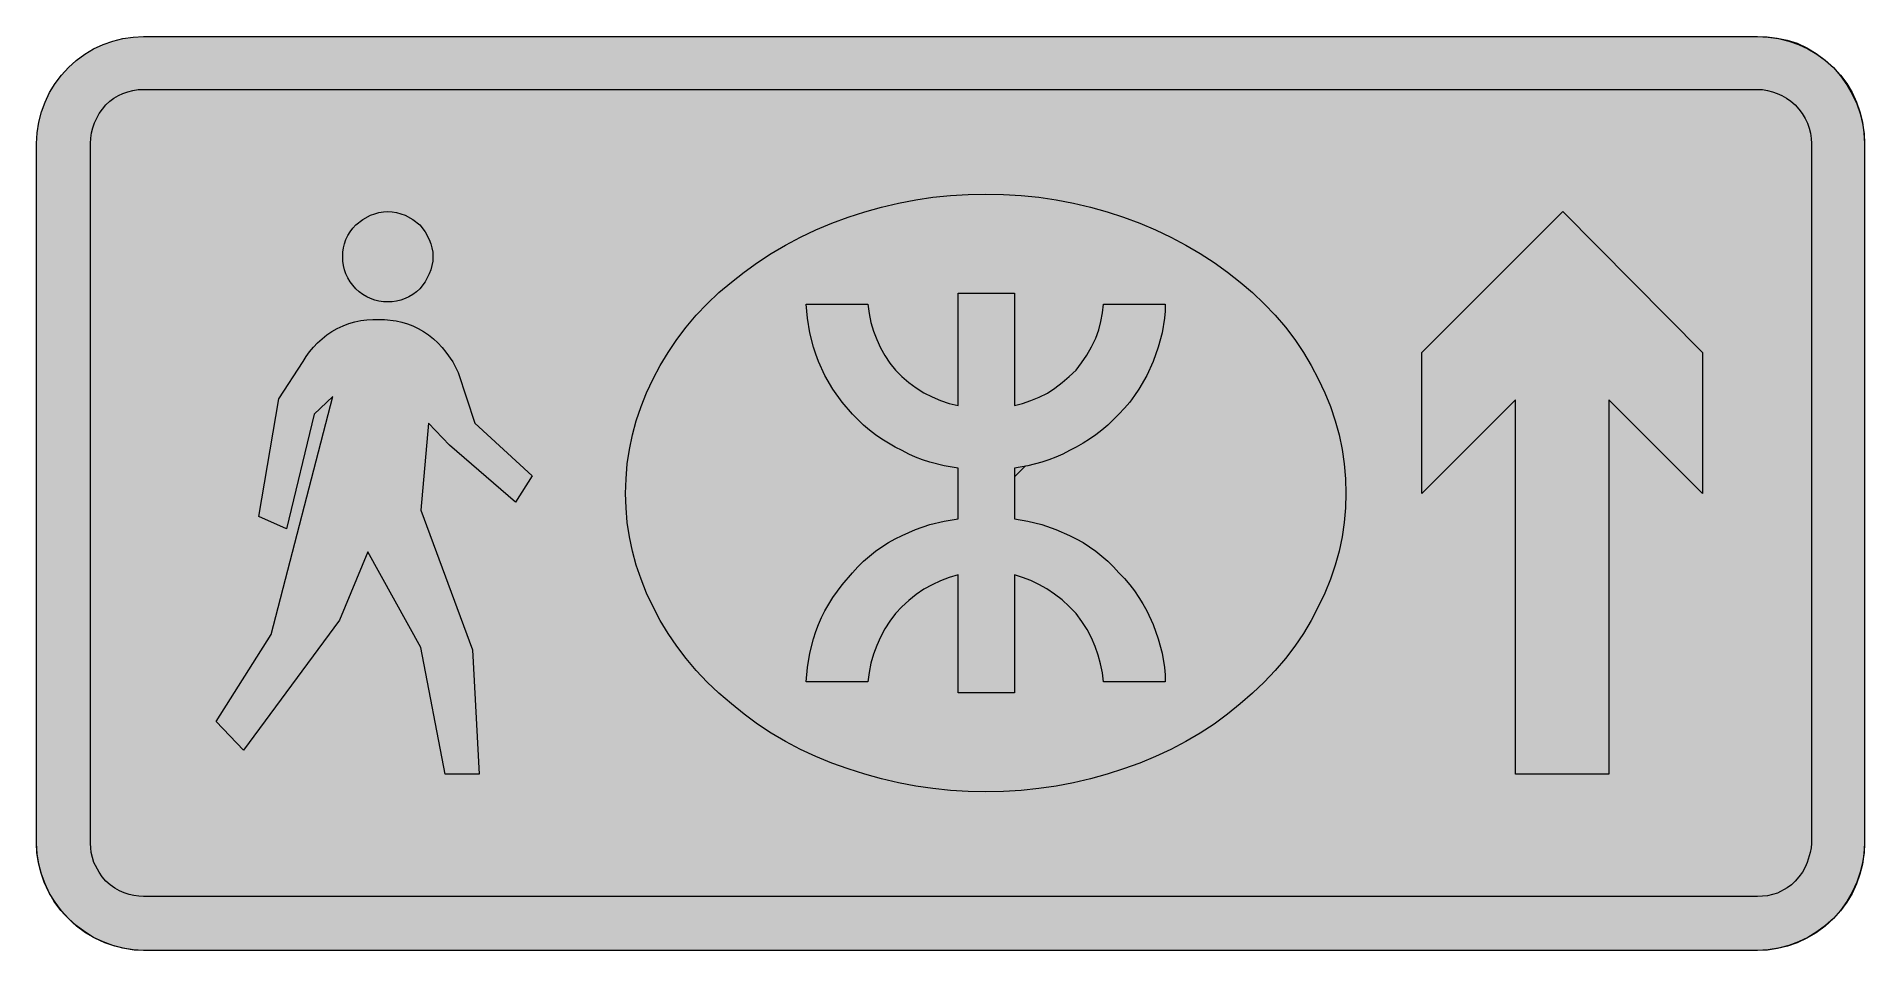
# Model space of a CAD drawing. Header units: metres. Extents: x 35 to 533, y 13 to 262.
import ezdxf

# ---------------------------------------------------------------- set-up
doc = ezdxf.new("R2010")
doc.units = ezdxf.units.M
for name, color, linetype, true_color in [('FILL_BLUE_0000FF', 7, 'Continuous', 0x0000ff), ('FILL_RED_FF0000', 7, 'Continuous', 0xff0000), ('FILL_WHITE_FFFFFF', 7, 'Continuous', 0xffffff), ('STROKE_BLUE_0000FF', 7, 'Continuous', 0x0000ff), ('STROKE_PINK_E1E1E1', 7, 'Continuous', 0xe1e1e1)]:
    doc.layers.add(name, color=color, linetype=linetype, true_color=true_color)

msp = doc.modelspace()

# ---------------------------------------------------------------- hatches: boundary and pattern name
at = {"layer": 'FILL_BLUE_0000FF', "true_color": 0x0000ff}
h = msp.add_hatch(color=7, dxfattribs=at)
h.dxf.hatch_style = 1
h.paths.add_polyline_path([(504.15, 247.26), (505.5, 247.19), (506.84, 246.98), (508.17, 246.64), (509.48, 246.17), (510.75, 245.58), (512, 244.86), (513.2, 244.02), (514.35, 243.06), (515.4, 241.9), (516.32, 240.66), (517.09, 239.37), (517.73, 238.03), (518.22, 236.67), (518.57, 235.3), (518.78, 233.92), (518.85, 232.56), (518.85, 41.76), (518.75, 40.58), (518.47, 39.32), (517.65, 36.66), (517.09, 35.31), (516.34, 34), (515.41, 32.74), (514.35, 31.56), (513.35, 30.54), (512.17, 29.69), (509.55, 28.26), (508.2, 27.87), (506.85, 27.58), (505.5, 27.42), (504.15, 27.36), (64.35, 27.36), (63.09, 27.42), (61.79, 27.59), (60.46, 27.9), (59.14, 28.33), (57.83, 28.91), (56.55, 29.64), (55.31, 30.52), (54.15, 31.56), (53.13, 32.74), (52.27, 34), (50.85, 36.66), (50.46, 38.01), (50.17, 39.32), (50.01, 40.58), (49.95, 41.76), (49.95, 232.56), (50.02, 234.01), (50.23, 235.42), (50.57, 236.81), (51.04, 238.15), (51.63, 239.45), (52.35, 240.7), (53.19, 241.91), (54.15, 243.06), (55.2, 244.02), (56.33, 244.86), (57.54, 245.58), (58.8, 246.17), (60.12, 246.64), (61.49, 246.98), (62.9, 247.19), (64.35, 247.26), (504.15, 247.26)])
at = {"layer": 'FILL_RED_FF0000', "true_color": 0xff0000}
h = msp.add_hatch(color=7, dxfattribs=at)
h.dxf.hatch_style = 1
h.paths.add_polyline_path([(289.03, 55.96), (284.24, 56.25), (279.48, 56.75), (274.76, 57.43), (270.09, 58.32), (265.46, 59.4), (260.88, 60.68), (256.35, 62.16), (251.91, 63.72), (247.58, 65.47), (243.39, 67.42), (239.33, 69.55), (235.4, 71.86), (231.63, 74.35), (228.01, 77.02), (224.55, 79.86), (221.16, 82.74), (217.97, 85.76), (214.99, 88.9), (212.21, 92.16), (209.65, 95.53), (207.3, 99.01), (205.16, 102.59), (203.25, 106.26), (201.46, 110), (199.93, 113.79), (198.64, 117.62), (197.59, 121.48), (196.78, 125.38), (196.2, 129.29), (195.86, 133.22), (195.75, 137.16), (195.86, 141.2), (196.2, 145.2), (196.78, 149.17), (197.59, 153.1), (198.64, 156.99), (199.93, 160.83), (201.46, 164.62), (203.25, 168.36), (205.16, 172.03), (207.3, 175.61), (209.65, 179.09), (212.21, 182.46), (214.99, 185.72), (217.97, 188.86), (221.16, 191.88), (224.55, 194.76), (228.01, 197.5), (231.63, 200.1), (235.4, 202.55), (239.33, 204.85), (243.39, 206.99), (247.58, 208.98), (251.91, 210.8), (256.35, 212.46), (260.88, 213.94), (265.46, 215.22), (270.09, 216.3), (274.76, 217.19), (279.48, 217.87), (284.24, 218.37), (289.03, 218.66), (293.85, 218.76), (298.69, 218.66), (303.51, 218.37), (308.3, 217.87), (313.05, 217.19), (317.74, 216.3), (322.37, 215.22), (326.91, 213.94), (331.35, 212.46), (335.79, 210.8), (340.12, 208.98), (344.31, 206.99), (348.38, 204.85), (352.3, 202.55), (356.07, 200.1), (359.69, 197.5), (363.15, 194.76), (366.54, 191.88), (369.73, 188.86), (372.71, 185.72), (375.49, 182.46), (378.05, 179.09), (380.4, 175.61), (382.54, 172.03), (384.45, 168.36), (386.24, 164.62), (387.77, 160.83), (389.06, 156.99), (390.11, 153.1), (390.92, 149.17), (391.5, 145.2), (391.84, 141.2), (391.95, 137.16), (391.84, 133.22), (391.5, 129.29), (390.92, 125.38), (390.11, 121.48), (389.06, 117.62), (387.77, 113.79), (386.24, 110), (384.45, 106.26), (382.54, 102.59), (380.4, 99.01), (378.05, 95.53), (375.49, 92.16), (372.71, 88.9), (369.73, 85.76), (366.54, 82.74), (363.15, 79.86), (359.69, 77.02), (356.07, 74.35), (352.3, 71.86), (348.38, 69.55), (344.31, 67.42), (340.12, 65.47), (335.79, 63.72), (331.35, 62.16), (326.91, 60.68), (322.37, 59.4), (317.74, 58.32), (313.05, 57.43), (308.3, 56.75), (303.51, 56.25), (298.69, 55.96), (293.85, 55.86), (289.03, 55.96)])
at = {"layer": 'FILL_WHITE_FFFFFF', "true_color": 0xffffff}
h = msp.add_hatch(color=7, dxfattribs=at)
h.dxf.hatch_style = 1
h.paths.add_polyline_path([(504.15, 261.66), (506.72, 261.55), (509.44, 261.21), (512.21, 260.65), (514.95, 259.86), (517.59, 258.58), (520.13, 257.01), (522.54, 255.22), (524.85, 253.26), (526.76, 250.95), (528.45, 248.53), (529.91, 246), (531.15, 243.36), (532.11, 240.66), (532.76, 237.96), (533.13, 235.26), (533.25, 232.56), (533.25, 41.76), (533.13, 39.23), (532.76, 36.62), (532.11, 33.96), (531.15, 31.26), (529.91, 28.57), (528.45, 25.97), (526.76, 23.54), (524.85, 21.36), (522.54, 19.27), (520.13, 17.5), (517.59, 16), (514.95, 14.76), (512.25, 13.8), (509.55, 13.15), (506.85, 12.78), (504.15, 12.66), (64.35, 12.66), (61.82, 12.78), (59.21, 13.15), (56.55, 13.8), (53.85, 14.76), (51.16, 16), (48.56, 17.5), (46.13, 19.27), (45, 20.28), (43.95, 21.36), (42.87, 22.41), (41.86, 23.54), (40.09, 25.97), (38.59, 28.57), (37.35, 31.26), (36.39, 33.96), (35.74, 36.62), (35.37, 39.23), (35.25, 41.76), (35.25, 232.56), (35.4, 235.47), (35.85, 238.33), (36.58, 241.11), (37.58, 243.81), (38.82, 246.39), (40.31, 248.84), (42.03, 251.14), (43.95, 253.26), (46.07, 255.17), (48.36, 256.85), (50.8, 258.29), (53.36, 259.48), (56.02, 260.43), (58.76, 261.11), (61.54, 261.52), (64.35, 261.66), (504.15, 261.66)])
h = msp.add_hatch(color=7, dxfattribs=at)
h.dxf.hatch_style = 1
h.paths.add_polyline_path([(143.18, 200.44), (142.98, 199.25), (142.66, 198.09), (142.24, 196.97), (141.1, 194.87), (139.65, 192.96), (138.72, 192.12), (137.74, 191.38), (136.71, 190.77), (135.64, 190.26), (134.52, 189.87), (133.36, 189.58), (132.17, 189.42), (130.95, 189.36), (129.73, 189.42), (128.54, 189.58), (127.38, 189.87), (126.26, 190.26), (125.19, 190.77), (124.16, 191.38), (123.18, 192.12), (122.25, 192.96), (121.41, 193.89), (120.68, 194.87), (120.06, 195.9), (119.55, 196.97), (119.16, 198.09), (118.88, 199.25), (118.71, 200.44), (118.65, 201.66), (118.71, 202.88), (118.88, 204.07), (119.16, 205.23), (119.55, 206.35), (120.06, 207.42), (120.68, 208.45), (121.41, 209.43), (122.25, 210.36), (124.16, 211.81), (126.26, 212.95), (127.38, 213.37), (128.54, 213.69), (129.73, 213.89), (130.95, 213.96), (132.17, 213.89), (133.36, 213.69), (134.52, 213.37), (135.64, 212.95), (137.74, 211.81), (139.65, 210.36), (141.1, 208.45), (142.24, 206.35), (142.66, 205.23), (142.98, 204.07), (143.18, 202.88), (143.25, 201.66), (143.18, 200.44)])
h = msp.add_hatch(color=7, dxfattribs=at)
h.dxf.hatch_style = 1
h.paths.add_polyline_path([(489.15, 137.16), (463.65, 162.66), (463.65, 60.66), (438.15, 60.66), (438.15, 162.66), (412.65, 137.16), (412.65, 175.56), (451.05, 213.96), (489.15, 175.56), (489.15, 137.16)])
h = msp.add_hatch(color=7, dxfattribs=at)
h.dxf.hatch_style = 1
h.paths.add_polyline_path([(303.9, 161.72), (306.15, 162.47), (308.4, 163.4), (310.65, 164.46), (312.67, 165.87), (314.66, 167.38), (316.6, 169.02), (318.45, 170.76), (319.97, 172.79), (321.38, 174.88), (322.67, 177.09), (323.85, 179.46), (324.64, 181.71), (325.24, 184), (325.66, 186.34), (325.95, 188.76), (342.75, 188.76), (342.69, 186.83), (342.53, 184.89), (341.89, 180.96), (340.85, 177.03), (339.45, 173.16), (337.7, 169.35), (335.59, 165.62), (334.38, 163.82), (333.08, 162.06), (331.67, 160.38), (330.15, 158.76), (327.11, 155.78), (325.51, 154.41), (323.85, 153.14), (322.13, 151.94), (320.36, 150.83), (318.53, 149.8), (316.65, 148.86), (314.82, 147.9), (312.96, 147.06), (311.06, 146.31), (309.15, 145.67), (305.34, 144.68), (301.65, 144.06), (301.65, 130.26), (305.34, 129.64), (309.15, 128.68), (312.96, 127.39), (316.65, 125.76), (318.53, 124.82), (320.36, 123.79), (322.13, 122.66), (323.85, 121.45), (325.51, 120.13), (327.11, 118.71), (328.66, 117.19), (330.15, 115.56), (331.67, 113.96), (333.08, 112.3), (334.38, 110.6), (335.59, 108.85), (336.69, 107.06), (337.7, 105.22), (339.45, 101.46), (340.85, 97.59), (341.89, 93.66), (342.53, 89.73), (342.69, 87.79), (342.75, 85.86), (325.95, 85.86), (325.64, 88.32), (325.16, 90.75), (324.5, 93.14), (323.66, 95.5), (322.64, 97.81), (321.44, 100.08), (320.04, 102.29), (318.45, 104.46), (316.6, 106.4), (314.64, 108.17), (312.61, 109.76), (310.5, 111.17), (308.34, 112.4), (306.13, 113.45), (303.9, 114.3), (301.65, 114.96), (301.65, 82.86), (286.35, 82.86), (286.35, 114.96), (283.9, 114.29), (281.53, 113.4), (279.23, 112.32), (277.01, 111.06), (274.9, 109.63), (272.89, 108.04), (271.01, 106.31), (269.25, 104.46), (267.75, 102.39), (266.39, 100.25), (265.19, 98.02), (264.15, 95.72), (263.28, 93.35), (262.58, 90.92), (262.07, 88.42), (261.75, 85.86), (244.95, 85.86), (245.3, 89.73), (245.93, 93.66), (246.89, 97.59), (247.52, 99.53), (248.25, 101.46), (249.09, 103.36), (250.04, 105.22), (252.23, 108.85), (254.75, 112.3), (257.55, 115.56), (259.04, 117.19), (260.59, 118.71), (262.19, 120.13), (263.85, 121.45), (265.57, 122.66), (267.34, 123.79), (269.17, 124.82), (271.05, 125.76), (274.75, 127.39), (278.59, 128.68), (282.48, 129.64), (286.35, 130.26), (286.35, 144.06), (282.48, 144.68), (278.59, 145.67), (276.66, 146.31), (274.75, 147.06), (272.88, 147.9), (271.05, 148.86), (269.17, 149.8), (267.34, 150.83), (265.57, 151.94), (263.85, 153.14), (262.19, 154.41), (260.59, 155.78), (257.55, 158.76), (254.75, 162.06), (252.23, 165.62), (250.04, 169.35), (248.25, 173.16), (247.52, 175.09), (246.89, 177.03), (245.93, 180.96), (245.3, 184.89), (244.95, 188.76), (261.75, 188.76), (262.07, 186.21), (262.58, 183.75), (263.28, 181.38), (264.15, 179.08), (265.19, 176.88), (266.39, 174.75), (267.75, 172.71), (269.25, 170.76), (271.01, 169.02), (272.89, 167.4), (274.9, 165.93), (277.01, 164.61), (279.23, 163.46), (281.53, 162.49), (283.9, 161.72), (286.35, 161.16), (286.35, 191.76), (301.65, 191.76), (301.65, 161.16), (303.9, 161.72)])
h = msp.add_hatch(color=7, dxfattribs=at)
h.dxf.hatch_style = 1
h.paths.add_polyline_path([(139.95, 95.16), (125.55, 121.26), (117.75, 102.66), (91.65, 67.26), (84.15, 75.06), (99.15, 98.76), (115.95, 163.56), (110.85, 158.76), (103.35, 127.56), (95.85, 130.86), (101.25, 162.96), (107.85, 173.16), (108.69, 174.49), (109.64, 175.79), (110.69, 177.04), (111.82, 178.22), (113.05, 179.34), (114.35, 180.37), (115.72, 181.32), (117.15, 182.16), (118.74, 182.88), (120.35, 183.46), (121.97, 183.92), (123.6, 184.26), (125.23, 184.49), (126.85, 184.61), (130.05, 184.56), (133.19, 184.16), (134.74, 183.81), (136.28, 183.36), (137.78, 182.8), (139.25, 182.11), (140.67, 181.3), (142.05, 180.36), (143.36, 179.31), (144.58, 178.18), (145.72, 176.97), (146.77, 175.71), (148.63, 173.02), (150.15, 170.16), (154.65, 156.36), (170.25, 141.96), (165.75, 134.76), (147.75, 150.36), (142.05, 156.36), (139.95, 132.66), (154.05, 94.56), (155.85, 60.66), (146.55, 60.66), (139.95, 95.16)])

# ---------------------------------------------------------------- linework, layer by layer
at = {"layer": 'FILL_BLUE_0000FF', "lineweight": 0, "true_color": 0x0000ff}
msp.add_lwpolyline([(504.15, 247.26), (505.5, 247.19), (506.84, 246.98), (508.17, 246.64), (509.48, 246.17), (510.75, 245.58), (512, 244.86), (513.2, 244.02), (514.35, 243.06), (515.4, 241.9), (516.32, 240.66), (517.09, 239.37), (517.73, 238.03), (518.22, 236.67), (518.57, 235.3), (518.78, 233.92), (518.85, 232.56), (518.85, 41.76), (518.75, 40.58), (518.47, 39.32), (517.65, 36.66), (517.09, 35.31), (516.34, 34), (515.41, 32.74), (514.35, 31.56), (513.35, 30.54), (512.17, 29.69), (509.55, 28.26), (508.2, 27.87), (506.85, 27.58), (505.5, 27.42), (504.15, 27.36), (64.35, 27.36), (63.09, 27.42), (61.79, 27.59), (60.46, 27.9), (59.14, 28.33), (57.83, 28.91), (56.55, 29.64), (55.31, 30.52), (54.15, 31.56), (53.13, 32.74), (52.27, 34), (50.85, 36.66), (50.46, 38.01), (50.17, 39.32), (50.01, 40.58), (49.95, 41.76), (49.95, 232.56), (50.02, 234.01), (50.23, 235.42), (50.57, 236.81), (51.04, 238.15), (51.63, 239.45), (52.35, 240.7), (53.19, 241.91), (54.15, 243.06), (55.2, 244.02), (56.33, 244.86), (57.54, 245.58), (58.8, 246.17), (60.12, 246.64), (61.49, 246.98), (62.9, 247.19), (64.35, 247.26)], close=True, dxfattribs=at)
at = {"layer": 'FILL_RED_FF0000', "lineweight": 0, "true_color": 0xff0000}
msp.add_lwpolyline([(289.03, 55.96), (284.24, 56.25), (279.48, 56.75), (274.76, 57.43), (270.09, 58.32), (265.46, 59.4), (260.88, 60.68), (256.35, 62.16), (251.91, 63.72), (247.58, 65.47), (243.39, 67.42), (239.33, 69.55), (235.4, 71.86), (231.63, 74.35), (228.01, 77.02), (224.55, 79.86), (221.16, 82.74), (217.97, 85.76), (214.99, 88.9), (212.21, 92.16), (209.65, 95.53), (207.3, 99.01), (205.16, 102.59), (203.25, 106.26), (201.46, 110), (199.93, 113.79), (198.64, 117.62), (197.59, 121.48), (196.78, 125.38), (196.2, 129.29), (195.86, 133.22), (195.75, 137.16), (195.86, 141.2), (196.2, 145.2), (196.78, 149.17), (197.59, 153.1), (198.64, 156.99), (199.93, 160.83), (201.46, 164.62), (203.25, 168.36), (205.16, 172.03), (207.3, 175.61), (209.65, 179.09), (212.21, 182.46), (214.99, 185.72), (217.97, 188.86), (221.16, 191.88), (224.55, 194.76), (228.01, 197.5), (231.63, 200.1), (235.4, 202.55), (239.33, 204.85), (243.39, 206.99), (247.58, 208.98), (251.91, 210.8), (256.35, 212.46), (260.88, 213.94), (265.46, 215.22), (270.09, 216.3), (274.76, 217.19), (279.48, 217.87), (284.24, 218.37), (289.03, 218.66), (293.85, 218.76), (298.69, 218.66), (303.51, 218.37), (308.3, 217.87), (313.05, 217.19), (317.74, 216.3), (322.37, 215.22), (326.91, 213.94), (331.35, 212.46), (335.79, 210.8), (340.12, 208.98), (344.31, 206.99), (348.38, 204.85), (352.3, 202.55), (356.07, 200.1), (359.69, 197.5), (363.15, 194.76), (366.54, 191.88), (369.73, 188.86), (372.71, 185.72), (375.49, 182.46), (378.05, 179.09), (380.4, 175.61), (382.54, 172.03), (384.45, 168.36), (386.24, 164.62), (387.77, 160.83), (389.06, 156.99), (390.11, 153.1), (390.92, 149.17), (391.5, 145.2), (391.84, 141.2), (391.95, 137.16), (391.84, 133.22), (391.5, 129.29), (390.92, 125.38), (390.11, 121.48), (389.06, 117.62), (387.77, 113.79), (386.24, 110), (384.45, 106.26), (382.54, 102.59), (380.4, 99.01), (378.05, 95.53), (375.49, 92.16), (372.71, 88.9), (369.73, 85.76), (366.54, 82.74), (363.15, 79.86), (359.69, 77.02), (356.07, 74.35), (352.3, 71.86), (348.38, 69.55), (344.31, 67.42), (340.12, 65.47), (335.79, 63.72), (331.35, 62.16), (326.91, 60.68), (322.37, 59.4), (317.74, 58.32), (313.05, 57.43), (308.3, 56.75), (303.51, 56.25), (298.69, 55.96), (293.85, 55.86)], close=True, dxfattribs=at)
at = {"layer": 'FILL_WHITE_FFFFFF', "lineweight": 0, "true_color": 0xffffff}
for points in [[(504.15, 261.66), (506.72, 261.55), (509.44, 261.21), (512.21, 260.65), (514.95, 259.86), (517.59, 258.58), (520.13, 257.01), (522.54, 255.22), (524.85, 253.26), (526.76, 250.95), (528.45, 248.53), (529.91, 246), (531.15, 243.36), (532.11, 240.66), (532.76, 237.96), (533.13, 235.26), (533.25, 232.56), (533.25, 41.76), (533.13, 39.23), (532.76, 36.62), (532.11, 33.96), (531.15, 31.26), (529.91, 28.57), (528.45, 25.97), (526.76, 23.54), (524.85, 21.36), (522.54, 19.27), (520.13, 17.5), (517.59, 16), (514.95, 14.76), (512.25, 13.8), (509.55, 13.15), (506.85, 12.78), (504.15, 12.66), (64.35, 12.66), (61.82, 12.78), (59.21, 13.15), (56.55, 13.8), (53.85, 14.76), (51.16, 16), (48.56, 17.5), (46.13, 19.27), (45, 20.28), (43.95, 21.36), (42.87, 22.41), (41.86, 23.54), (40.09, 25.97), (38.59, 28.57), (37.35, 31.26), (36.39, 33.96), (35.74, 36.62), (35.37, 39.23), (35.25, 41.76), (35.25, 232.56), (35.4, 235.47), (35.85, 238.33), (36.58, 241.11), (37.58, 243.81), (38.82, 246.39), (40.31, 248.84), (42.03, 251.14), (43.95, 253.26), (46.07, 255.17), (48.36, 256.85), (50.8, 258.29), (53.36, 259.48), (56.02, 260.43), (58.76, 261.11), (61.54, 261.52), (64.35, 261.66)], [(143.18, 200.44), (142.98, 199.25), (142.66, 198.09), (142.24, 196.97), (141.1, 194.87), (139.65, 192.96), (138.72, 192.12), (137.74, 191.38), (136.71, 190.77), (135.64, 190.26), (134.52, 189.87), (133.36, 189.58), (132.17, 189.42), (130.95, 189.36), (129.73, 189.42), (128.54, 189.58), (127.38, 189.87), (126.26, 190.26), (125.19, 190.77), (124.16, 191.38), (123.18, 192.12), (122.25, 192.96), (121.41, 193.89), (120.68, 194.87), (120.06, 195.9), (119.55, 196.97), (119.16, 198.09), (118.88, 199.25), (118.71, 200.44), (118.65, 201.66), (118.71, 202.88), (118.88, 204.07), (119.16, 205.23), (119.55, 206.35), (120.06, 207.42), (120.68, 208.45), (121.41, 209.43), (122.25, 210.36), (124.16, 211.81), (126.26, 212.95), (127.38, 213.37), (128.54, 213.69), (129.73, 213.89), (130.95, 213.96), (132.17, 213.89), (133.36, 213.69), (134.52, 213.37), (135.64, 212.95), (137.74, 211.81), (139.65, 210.36), (141.1, 208.45), (142.24, 206.35), (142.66, 205.23), (142.98, 204.07), (143.18, 202.88), (143.25, 201.66)], [(489.15, 137.16), (463.65, 162.66), (463.65, 60.66), (438.15, 60.66), (438.15, 162.66), (412.65, 137.16), (412.65, 175.56), (451.05, 213.96), (489.15, 175.56)], [(303.9, 161.72), (306.15, 162.47), (308.4, 163.4), (310.65, 164.46), (312.67, 165.87), (314.66, 167.38), (316.6, 169.02), (318.45, 170.76), (319.97, 172.79), (321.38, 174.88), (322.67, 177.09), (323.85, 179.46), (324.64, 181.71), (325.24, 184), (325.66, 186.34), (325.95, 188.76), (342.75, 188.76), (342.69, 186.83), (342.53, 184.89), (341.89, 180.96), (340.85, 177.03), (339.45, 173.16), (337.7, 169.35), (335.59, 165.62), (334.38, 163.82), (333.08, 162.06), (331.67, 160.38), (330.15, 158.76), (327.11, 155.78), (325.51, 154.41), (323.85, 153.14), (322.13, 151.94), (320.36, 150.83), (318.53, 149.8), (316.65, 148.86), (314.82, 147.9), (312.96, 147.06), (311.06, 146.31), (309.15, 145.67), (305.34, 144.68), (301.65, 144.06), (301.65, 130.26), (305.34, 129.64), (309.15, 128.68), (312.96, 127.39), (316.65, 125.76), (318.53, 124.82), (320.36, 123.79), (322.13, 122.66), (323.85, 121.45), (325.51, 120.13), (327.11, 118.71), (328.66, 117.19), (330.15, 115.56), (331.67, 113.96), (333.08, 112.3), (334.38, 110.6), (335.59, 108.85), (336.69, 107.06), (337.7, 105.22), (339.45, 101.46), (340.85, 97.59), (341.89, 93.66), (342.53, 89.73), (342.69, 87.79), (342.75, 85.86), (325.95, 85.86), (325.64, 88.32), (325.16, 90.75), (324.5, 93.14), (323.66, 95.5), (322.64, 97.81), (321.44, 100.08), (320.04, 102.29), (318.45, 104.46), (316.6, 106.4), (314.64, 108.17), (312.61, 109.76), (310.5, 111.17), (308.34, 112.4), (306.13, 113.45), (303.9, 114.3), (301.65, 114.96), (301.65, 82.86), (286.35, 82.86), (286.35, 114.96), (283.9, 114.29), (281.53, 113.4), (279.23, 112.32), (277.01, 111.06), (274.9, 109.63), (272.89, 108.04), (271.01, 106.31), (269.25, 104.46), (267.75, 102.39), (266.39, 100.25), (265.19, 98.02), (264.15, 95.72), (263.28, 93.35), (262.58, 90.92), (262.07, 88.42), (261.75, 85.86), (244.95, 85.86), (245.3, 89.73), (245.93, 93.66), (246.89, 97.59), (247.52, 99.53), (248.25, 101.46), (249.09, 103.36), (250.04, 105.22), (252.23, 108.85), (254.75, 112.3), (257.55, 115.56), (259.04, 117.19), (260.59, 118.71), (262.19, 120.13), (263.85, 121.45), (265.57, 122.66), (267.34, 123.79), (269.17, 124.82), (271.05, 125.76), (274.75, 127.39), (278.59, 128.68), (282.48, 129.64), (286.35, 130.26), (286.35, 144.06), (282.48, 144.68), (278.59, 145.67), (276.66, 146.31), (274.75, 147.06), (272.88, 147.9), (271.05, 148.86), (269.17, 149.8), (267.34, 150.83), (265.57, 151.94), (263.85, 153.14), (262.19, 154.41), (260.59, 155.78), (257.55, 158.76), (254.75, 162.06), (252.23, 165.62), (250.04, 169.35), (248.25, 173.16), (247.52, 175.09), (246.89, 177.03), (245.93, 180.96), (245.3, 184.89), (244.95, 188.76), (261.75, 188.76), (262.07, 186.21), (262.58, 183.75), (263.28, 181.38), (264.15, 179.08), (265.19, 176.88), (266.39, 174.75), (267.75, 172.71), (269.25, 170.76), (271.01, 169.02), (272.89, 167.4), (274.9, 165.93), (277.01, 164.61), (279.23, 163.46), (281.53, 162.49), (283.9, 161.72), (286.35, 161.16), (286.35, 191.76), (301.65, 191.76), (301.65, 161.16)], [(139.95, 95.16), (125.55, 121.26), (117.75, 102.66), (91.65, 67.26), (84.15, 75.06), (99.15, 98.76), (115.95, 163.56), (110.85, 158.76), (103.35, 127.56), (95.85, 130.86), (101.25, 162.96), (107.85, 173.16), (108.69, 174.49), (109.64, 175.79), (110.69, 177.04), (111.82, 178.22), (113.05, 179.34), (114.35, 180.37), (115.72, 181.32), (117.15, 182.16), (118.74, 182.88), (120.35, 183.46), (121.97, 183.92), (123.6, 184.26), (125.23, 184.49), (126.85, 184.61), (130.05, 184.56), (133.19, 184.16), (134.74, 183.81), (136.28, 183.36), (137.78, 182.8), (139.25, 182.11), (140.67, 181.3), (142.05, 180.36), (143.36, 179.31), (144.58, 178.18), (145.72, 176.97), (146.77, 175.71), (148.63, 173.02), (150.15, 170.16), (154.65, 156.36), (170.25, 141.96), (165.75, 134.76), (147.75, 150.36), (142.05, 156.36), (139.95, 132.66), (154.05, 94.56), (155.85, 60.66), (146.55, 60.66)]]:
    msp.add_lwpolyline(points, close=True, dxfattribs=at)
at = {"layer": 'STROKE_BLUE_0000FF', "lineweight": 0, "true_color": 0x0000ff}
msp.add_lwpolyline([(533.25, 232.56), (533.25, 41.76), (533.11, 38.95), (532.7, 36.17), (532.02, 33.43), (531.08, 30.77), (529.88, 28.21), (528.44, 25.77), (526.76, 23.48), (524.85, 21.36), (522.64, 19.44), (520.31, 17.72), (517.85, 16.23), (515.29, 14.98), (512.62, 13.99), (509.87, 13.26), (507.05, 12.81), (504.15, 12.66), (64.35, 12.66), (61.54, 12.81), (58.76, 13.26), (56.02, 13.99), (53.36, 14.98), (50.8, 16.23), (48.36, 17.72), (46.07, 19.44), (43.95, 21.36), (42.03, 23.48), (40.31, 25.77), (38.82, 28.21), (37.57, 30.77), (36.58, 33.43), (35.85, 36.17), (35.4, 38.95), (35.25, 41.76), (35.25, 232.56), (35.4, 235.47), (35.85, 238.33), (36.58, 241.11), (37.57, 243.81), (38.82, 246.39), (40.31, 248.84), (42.03, 251.14), (43.95, 253.26), (46.07, 255.17), (48.36, 256.85), (50.8, 258.29), (53.36, 259.48), (56.02, 260.43), (58.76, 261.11), (61.54, 261.52), (64.35, 261.66), (504.15, 261.66), (507.05, 261.52), (509.87, 261.11), (512.62, 260.43), (515.29, 259.48), (517.85, 258.29), (520.31, 256.85), (522.64, 255.17), (524.85, 253.26), (526.76, 251.14), (528.44, 248.84), (529.88, 246.39), (531.08, 243.81), (532.02, 241.11), (532.7, 238.33), (533.11, 235.47), (533.25, 232.56)], dxfattribs=at)
at = {"layer": 'STROKE_PINK_E1E1E1', "lineweight": 0, "true_color": 0xe1e1e1}
msp.add_lwpolyline([(301.65, 141.66), (304.65, 144.66)], dxfattribs=at)

doc.saveas('drawing.dxf')
